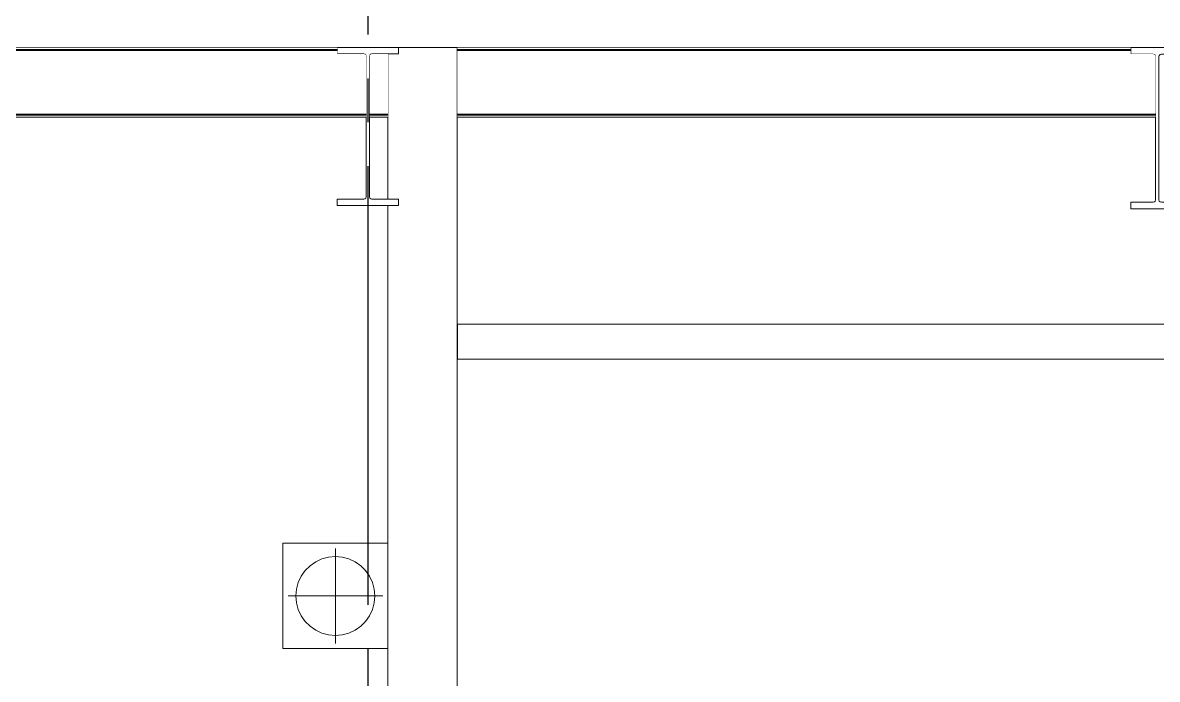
# Model space of a CAD drawing. Extents: x -3080 to 28500, y -1326 to 31609.
# Drawn here: x 25063 to 25710, y 26813 to 27188 of the extents above; entities that cross this region are included whole.
import ezdxf
from ezdxf.xclip import XClip

# ---------------------------------------------------------------- set-up
doc = ezdxf.new("R2010")
doc.units = 0
doc.header["$LTSCALE"] = 100
doc.header["$XCLIPFRAME"] = 2
doc.linetypes.add('188K-SM-07-F10-MECH-CR PIPE-Y2257103$0$X-S-FAB_SL ALL$0$COL-CEN-LIN', pattern=[3.25, 2.5, -0.25, 0.25, -0.25])
doc.linetypes.add('188K-SM-07-F10-MECH-CR PIPE-Y2257103$0$X-S-FAB_SL ALL$0$Wipeout_Contour', pattern=[1, 0, -1])
for name, color, linetype in [('0-xref', 8, 'Continuous'), ('188K-SM-07-F10-MECH-CR PIPE-Y2257103$0$X-S-FAB_SL ALL$0$A-CLNG', 7, 'Continuous'), ('188K-SM-07-F10-MECH-CR PIPE-Y2257103$0$X-S-FAB_SL ALL$0$A-WALL-EX', 7, 'Continuous'), ('188K-SM-07-F10-MECH-CR PIPE-Y2257103$0$X-S-FAB_SL ALL$0$A-WALL-IN', 7, 'Continuous'), ('188K-SM-07-F10-MECH-CR PIPE-Y2257103$0$X-S-FAB_SL ALL$0$ASP_1', 1, 'Continuous'), ('188K-SM-07-F10-MECH-CR PIPE-Y2257103$0$X-S-FAB_SL ALL$0$CCL', 15, '188K-SM-07-F10-MECH-CR PIPE-Y2257103$0$X-S-FAB_SL ALL$0$COL-CEN-LIN'), ('188K-SM-07-F10-MECH-CR PIPE-Y2257103$0$X-S-FAB_SL ALL$0$Door', 7, 'Continuous'), ('188K-SM-07-F10-MECH-CR PIPE-Y2257103$0$X-S-FAB_SL ALL$0$Hattch', 7, 'Continuous'), ('188K-SM-07-F10-MECH-CR PIPE-Y2257103$0$X-S-FAB_SL ALL$0$S-BEAM', 7, 'Continuous'), ('188K-SM-07-F10-MECH-CR PIPE-Y2257103$0$X-S-FAB_SL ALL$0$S-SLAB', 7, 'Continuous')]:
    doc.layers.add(name, color=color, linetype=linetype)

# ---------------------------------------------------------------- blocks, each defined once
blk = doc.blocks.new('188K-SM-07-F10-MECH-CR PIPE-Y2257103$0$X-S-FAB_SL ALL$0$剖面元素_9_3', base_point=(23061.26, -8263.06))
at = {"color": 254, "linetype": '188K-SM-07-F10-MECH-CR PIPE-Y2257103$0$X-S-FAB_SL ALL$0$Wipeout_Contour', "lineweight": 0, "ltscale": 2426785.650399153}
blk.add_wipeout([(48372.21, -7460.16), (48372.21, -8018.06), (48376.26, -8018.06), (48376.26, -7908.06), (48676.26, -7908.06), (48676.26, -7798.06), (48776.26, -7798.06), (48776.26, -7908.06), (48871.49, -7908.06), (49061.42, -8018.06), (49256.26, -8018.06), (49256.26, -7598.06), (48372.26, -7598.06), (48372.26, -7578.06), (49256.26, -7578.06), (49256.26, -7420.56), (49238.76, -7420.56), (49238.76, -7424.16), (49223.61, -7424.16), (49222.91, -7424.35), (49222.4, -7424.86), (49222.21, -7425.56), (49222.21, -7505.56), (49222.4, -7506.26), (49222.91, -7506.78), (49223.61, -7506.96), (49238.76, -7506.96), (49238.76, -7510.56), (49203.76, -7510.56), (49203.76, -7506.96), (49218.91, -7506.96), (49219.61, -7506.78), (49220.13, -7506.26), (49220.31, -7505.56), (49220.31, -7460.16), (48772.21, -7460.16), (48772.21, -7507.26), (48772.4, -7507.96), (48772.91, -7508.48), (48773.61, -7508.66), (48786.41, -7508.66), (48786.41, -7512.36), (48756.11, -7512.36), (48756.11, -7508.66), (48768.91, -7508.66), (48769.61, -7508.48), (48770.13, -7507.96), (48770.31, -7507.26), (48770.31, -7460.16)], dxfattribs=at).dxf.layer = '188K-SM-07-F10-MECH-CR PIPE-Y2257103$0$X-S-FAB_SL ALL$0$Hattch'
blk = doc.blocks.new('188K-SM-07-F10-MECH-CR PIPE-Y2257103$0$X-S-FAB_SL ALL$0$剖面元素_10_3', base_point=(23061.26, -8263.06))
at = {"color": 254, "linetype": '188K-SM-07-F10-MECH-CR PIPE-Y2257103$0$X-S-FAB_SL ALL$0$Wipeout_Contour', "lineweight": 0, "ltscale": 342322.754537}
blk.add_wipeout([(48322.21, -7460.16), (48322.21, -7505.56), (48322.4, -7506.26), (48322.91, -7506.78), (48323.61, -7506.96), (48332.71, -7506.96), (48332.71, -7460.16)], dxfattribs=at).dxf.layer = '188K-SM-07-F10-MECH-CR PIPE-Y2257103$0$X-S-FAB_SL ALL$0$Hattch'
at = {"color": 254, "linetype": '188K-SM-07-F10-MECH-CR PIPE-Y2257103$0$X-S-FAB_SL ALL$0$Wipeout_Contour', "lineweight": 0, "ltscale": 733042.331853}
blk.add_wipeout([(47985.26, -8018.06), (48332.71, -8018.06), (48332.71, -7763.06), (48272.76, -7763.06), (48272.76, -7703.06), (48332.71, -7703.06), (48332.71, -7510.56), (48303.76, -7510.56), (48303.76, -7506.96), (48318.91, -7506.96), (48319.61, -7506.78), (48320.13, -7506.26), (48320.31, -7505.56), (48320.31, -7460.16), (47985.26, -7460.16)], dxfattribs=at).dxf.layer = '188K-SM-07-F10-MECH-CR PIPE-Y2257103$0$X-S-FAB_SL ALL$0$Hattch'
at = {"layer": '188K-SM-07-F10-MECH-CR PIPE-Y2257103$0$X-S-FAB_SL ALL$0$A-WALL-IN', "color": 8, "lineweight": 0}
blk.add_line((47985.26, -7460.16), (47985.26, -8018.06), dxfattribs=at)
blk = doc.blocks.new('188K-SM-07-F10-MECH-CR PIPE-Y2257103$0$X-S-FAB_SL ALL$0$剖面元素_33_3', base_point=(23061.26, -8263.06))
at = {"layer": '188K-SM-07-F10-MECH-CR PIPE-Y2257103$0$X-S-FAB_SL ALL$0$S-SLAB', "color": 1, "lineweight": 0}
for p, q in [((48303.76, -7420.56), (47886.41, -7420.56)), ((48756.11, -7420.56), (48372.21, -7420.56)), ((48786.41, -7420.56), (48756.11, -7420.56))]:
    blk.add_line(p, q, dxfattribs=at)
at = {"layer": '188K-SM-07-F10-MECH-CR PIPE-Y2257103$0$X-S-FAB_SL ALL$0$S-SLAB', "color": 1, "lineweight": 0, "flags": 128}
blk.add_lwpolyline([(48372.21, -7420.56), (48338.76, -7420.56), (48303.76, -7420.56)], dxfattribs=at)
blk = doc.blocks.new('188K-SM-07-F10-MECH-CR PIPE-Y2257103$0$X-S-FAB_SL ALL$0$剖面元素_614_3', base_point=(23061.26, -8263.06))
at = {"layer": '188K-SM-07-F10-MECH-CR PIPE-Y2257103$0$X-S-FAB_SL ALL$0$A-CLNG', "color": 6, "lineweight": 0}
for p, q in [((48372.26, -7578.06), (48372.26, -7598.06)), ((49266.26, -7578.06), (48372.26, -7578.06)), ((49266.26, -7598.06), (48372.26, -7598.06))]:
    blk.add_line(p, q, dxfattribs=at)
blk = doc.blocks.new('188K-SM-07-F10-MECH-CR PIPE-Y2257103$0$X-S-FAB_SL ALL$0$剖面元素_620_3', base_point=(23061.26, -8263.06))
at = {"layer": '188K-SM-07-F10-MECH-CR PIPE-Y2257103$0$X-S-FAB_SL ALL$0$S-BEAM', "color": 2, "lineweight": 0}
for p, q in [((48303.76, -7420.56), (48303.76, -7424.16)), ((48319.61, -7424.35), (48320.13, -7424.86)), ((48322.91, -7424.35), (48322.4, -7424.86)), ((48338.76, -7424.16), (48332.71, -7424.16)), ((48338.76, -7420.56), (48338.76, -7424.16)), ((48303.76, -7506.96), (48303.76, -7510.56)), ((48320.13, -7506.26), (48319.61, -7506.78)), ((48322.4, -7506.26), (48322.91, -7506.78)), ((48338.76, -7506.96), (48332.71, -7506.96)), ((48338.76, -7506.96), (48338.76, -7510.56)), ((48332.71, -7510.56), (48303.76, -7510.56)), ((48338.76, -7510.56), (48332.71, -7510.56))]:
    blk.add_line(p, q, dxfattribs=at)
at = {"layer": '188K-SM-07-F10-MECH-CR PIPE-Y2257103$0$X-S-FAB_SL ALL$0$S-BEAM', "color": 2, "lineweight": 0, "flags": 128}
for points in [[(48319.61, -7424.35), (48318.91, -7424.16), (48303.76, -7424.16)], [(48320.13, -7424.86), (48320.31, -7425.56), (48320.31, -7505.56), (48320.13, -7506.26)], [(48322.4, -7424.86), (48322.21, -7425.56), (48322.21, -7505.56), (48322.4, -7506.26)], [(48332.71, -7424.16), (48323.61, -7424.16), (48322.91, -7424.35)], [(48319.61, -7506.78), (48318.91, -7506.96), (48303.76, -7506.96)], [(48322.91, -7506.78), (48323.61, -7506.96), (48332.71, -7506.96)]]:
    blk.add_lwpolyline(points, dxfattribs=at)
blk = doc.blocks.new('188K-SM-07-F10-MECH-CR PIPE-Y2257103$0$X-S-FAB_SL ALL$0$剖面元素_625_3', base_point=(23061.26, -8263.06))
at = {"layer": '188K-SM-07-F10-MECH-CR PIPE-Y2257103$0$X-S-FAB_SL ALL$0$S-BEAM', "color": 2, "lineweight": 0}
for p, q in [((48756.11, -7420.56), (48756.11, -7424.26)), ((48769.61, -7424.45), (48770.13, -7424.96)), ((48772.91, -7424.45), (48772.4, -7424.96)), ((48786.41, -7420.56), (48786.41, -7424.26)), ((48756.11, -7508.66), (48756.11, -7512.36)), ((48770.13, -7507.96), (48769.61, -7508.48)), ((48772.4, -7507.96), (48772.91, -7508.48)), ((48786.41, -7508.66), (48786.41, -7512.36)), ((48786.41, -7512.36), (48756.11, -7512.36))]:
    blk.add_line(p, q, dxfattribs=at)
at = {"layer": '188K-SM-07-F10-MECH-CR PIPE-Y2257103$0$X-S-FAB_SL ALL$0$S-BEAM', "color": 2, "lineweight": 0, "flags": 128}
for points in [[(48769.61, -7424.45), (48768.91, -7424.26), (48756.11, -7424.26)], [(48786.41, -7424.26), (48773.61, -7424.26), (48772.91, -7424.45)], [(48770.13, -7424.96), (48770.31, -7425.66), (48770.31, -7507.26), (48770.13, -7507.96)], [(48772.4, -7424.96), (48772.21, -7425.66), (48772.21, -7507.26), (48772.4, -7507.96)], [(48769.61, -7508.48), (48768.91, -7508.66), (48756.11, -7508.66)], [(48772.91, -7508.48), (48773.61, -7508.66), (48786.41, -7508.66)]]:
    blk.add_lwpolyline(points, dxfattribs=at)
blk = doc.blocks.new('188K-SM-07-F10-MECH-CR PIPE-Y2257103$0$X-S-FAB_SL ALL$0$剖面元素_631_3', base_point=(23061.26, -8263.06))
at = {"layer": '188K-SM-07-F10-MECH-CR PIPE-Y2257103$0$X-S-FAB_SL ALL$0$A-WALL-EX', "color": 6, "lineweight": 0}
for p, q in [((48332.71, -7424.16), (48332.71, -7506.96)), ((48372.21, -7420.56), (48372.21, -8018.06)), ((48332.71, -7510.56), (48332.71, -8018.06))]:
    blk.add_line(p, q, dxfattribs=at)
blk = doc.blocks.new('188K-SM-07-F10-MECH-CR PIPE-Y2257103$0$X-S-FAB_SL ALL$0$剖面元素_1944_3', base_point=(23061.26, -8263.06))
at = {"color": 254, "linetype": '188K-SM-07-F10-MECH-CR PIPE-Y2257103$0$X-S-FAB_SL ALL$0$Wipeout_Contour', "lineweight": 0, "ltscale": 194657.09467}
blk.add_wipeout([(47886.41, -7420.56), (47886.41, -7421.66), (48303.76, -7421.66), (48303.76, -7420.56)], dxfattribs=at).dxf.layer = '188K-SM-07-F10-MECH-CR PIPE-Y2257103$0$X-S-FAB_SL ALL$0$Hattch'
at = {"color": 254, "linetype": '188K-SM-07-F10-MECH-CR PIPE-Y2257103$0$X-S-FAB_SL ALL$0$Wipeout_Contour', "lineweight": 0, "ltscale": 196511.634598}
blk.add_wipeout([(48372.21, -7420.56), (48372.21, -7421.66), (48756.11, -7421.66), (48756.11, -7420.56)], dxfattribs=at).dxf.layer = '188K-SM-07-F10-MECH-CR PIPE-Y2257103$0$X-S-FAB_SL ALL$0$Hattch'
at = {"color": 254, "linetype": '188K-SM-07-F10-MECH-CR PIPE-Y2257103$0$X-S-FAB_SL ALL$0$Wipeout_Contour', "lineweight": 0, "ltscale": 681328.001744}
blk.add_wipeout([(47872.21, -7458.46), (48320.31, -7458.46), (48320.31, -7425.56), (48320.13, -7424.86), (48319.61, -7424.35), (48318.91, -7424.16), (48303.76, -7424.16), (48303.76, -7422.26), (47886.41, -7422.26), (47886.41, -7424.26), (47873.61, -7424.26), (47872.91, -7424.45), (47872.4, -7424.96), (47872.21, -7425.66)], dxfattribs=at).dxf.layer = '188K-SM-07-F10-MECH-CR PIPE-Y2257103$0$X-S-FAB_SL ALL$0$Hattch'
at = {"color": 254, "linetype": '188K-SM-07-F10-MECH-CR PIPE-Y2257103$0$X-S-FAB_SL ALL$0$Wipeout_Contour', "lineweight": 0, "ltscale": 443179.514793}
blk.add_wipeout([(48372.21, -7422.26), (48372.21, -7458.46), (48770.31, -7458.46), (48770.31, -7425.66), (48770.13, -7424.96), (48769.61, -7424.45), (48768.91, -7424.26), (48756.11, -7424.26), (48756.11, -7422.26)], dxfattribs=at).dxf.layer = '188K-SM-07-F10-MECH-CR PIPE-Y2257103$0$X-S-FAB_SL ALL$0$Hattch'
at = {"color": 254, "linetype": '188K-SM-07-F10-MECH-CR PIPE-Y2257103$0$X-S-FAB_SL ALL$0$Wipeout_Contour', "lineweight": 0, "ltscale": 194657.666789}
blk.add_wipeout([(47886.41, -7422.26), (48303.76, -7422.26), (48303.76, -7421.84), (47886.41, -7421.84)], dxfattribs=at).dxf.layer = '188K-SM-07-F10-MECH-CR PIPE-Y2257103$0$X-S-FAB_SL ALL$0$Hattch'
at = {"color": 254, "linetype": '188K-SM-07-F10-MECH-CR PIPE-Y2257103$0$X-S-FAB_SL ALL$0$Wipeout_Contour', "lineweight": 0, "ltscale": 342259.286386}
blk.add_wipeout([(48322.21, -7425.56), (48322.21, -7458.46), (48332.71, -7458.46), (48332.71, -7424.16), (48323.61, -7424.16), (48322.91, -7424.35), (48322.4, -7424.86)], dxfattribs=at).dxf.layer = '188K-SM-07-F10-MECH-CR PIPE-Y2257103$0$X-S-FAB_SL ALL$0$Hattch'
at = {"color": 254, "linetype": '188K-SM-07-F10-MECH-CR PIPE-Y2257103$0$X-S-FAB_SL ALL$0$Wipeout_Contour', "lineweight": 0, "ltscale": 196512.201316}
blk.add_wipeout([(48372.21, -7421.84), (48372.21, -7422.26), (48756.11, -7422.26), (48756.11, -7421.84)], dxfattribs=at).dxf.layer = '188K-SM-07-F10-MECH-CR PIPE-Y2257103$0$X-S-FAB_SL ALL$0$Hattch'
at = {"color": 254, "linetype": '188K-SM-07-F10-MECH-CR PIPE-Y2257103$0$X-S-FAB_SL ALL$0$Wipeout_Contour', "lineweight": 0, "ltscale": 196562.460724}
blk.add_wipeout([(48372.21, -7458.46), (48372.21, -7458.89), (48770.31, -7458.89), (48770.31, -7458.46)], dxfattribs=at).dxf.layer = '188K-SM-07-F10-MECH-CR PIPE-Y2257103$0$X-S-FAB_SL ALL$0$Hattch'
at = {"color": 254, "linetype": '188K-SM-07-F10-MECH-CR PIPE-Y2257103$0$X-S-FAB_SL ALL$0$Wipeout_Contour', "lineweight": 0, "ltscale": 194657.483766}
blk.add_wipeout([(47886.41, -7421.84), (48303.76, -7421.84), (48303.76, -7421.66), (47886.41, -7421.66)], dxfattribs=at).dxf.layer = '188K-SM-07-F10-MECH-CR PIPE-Y2257103$0$X-S-FAB_SL ALL$0$Hattch'
at = {"color": 254, "linetype": '188K-SM-07-F10-MECH-CR PIPE-Y2257103$0$X-S-FAB_SL ALL$0$Wipeout_Contour', "lineweight": 0, "ltscale": 196512.02002}
blk.add_wipeout([(48756.11, -7421.66), (48372.21, -7421.66), (48372.21, -7421.84), (48756.11, -7421.84)], dxfattribs=at).dxf.layer = '188K-SM-07-F10-MECH-CR PIPE-Y2257103$0$X-S-FAB_SL ALL$0$Hattch'
at = {"color": 254, "linetype": '188K-SM-07-F10-MECH-CR PIPE-Y2257103$0$X-S-FAB_SL ALL$0$Wipeout_Contour', "lineweight": 0, "ltscale": 194684.715028}
blk.add_wipeout([(47872.21, -7458.89), (48320.31, -7458.89), (48320.31, -7458.46), (47872.21, -7458.46)], dxfattribs=at).dxf.layer = '188K-SM-07-F10-MECH-CR PIPE-Y2257103$0$X-S-FAB_SL ALL$0$Hattch'
at = {"color": 254, "linetype": '188K-SM-07-F10-MECH-CR PIPE-Y2257103$0$X-S-FAB_SL ALL$0$Wipeout_Contour', "lineweight": 0, "ltscale": 196563.030181}
blk.add_wipeout([(48372.21, -7459.06), (48372.21, -7460.16), (48770.31, -7460.16), (48770.31, -7459.06)], dxfattribs=at).dxf.layer = '188K-SM-07-F10-MECH-CR PIPE-Y2257103$0$X-S-FAB_SL ALL$0$Hattch'
at = {"layer": '188K-SM-07-F10-MECH-CR PIPE-Y2257103$0$X-S-FAB_SL ALL$0$S-BEAM', "color": 8, "lineweight": 0}
for p, q in [((48303.76, -7421.66), (47886.41, -7421.66)), ((48303.76, -7422.26), (47886.41, -7422.26)), ((48756.11, -7421.66), (48372.21, -7421.66)), ((48756.11, -7422.26), (48372.21, -7422.26))]:
    blk.add_line(p, q, dxfattribs=at)
at = {"color": 254, "linetype": '188K-SM-07-F10-MECH-CR PIPE-Y2257103$0$X-S-FAB_SL ALL$0$Wipeout_Contour', "lineweight": 0, "ltscale": 195598.577113}
blk.add_wipeout([(48322.21, -7458.89), (48332.71, -7458.89), (48332.71, -7458.46), (48322.21, -7458.46)], dxfattribs=at).dxf.layer = '188K-SM-07-F10-MECH-CR PIPE-Y2257103$0$X-S-FAB_SL ALL$0$Hattch'
at = {"color": 254, "linetype": '188K-SM-07-F10-MECH-CR PIPE-Y2257103$0$X-S-FAB_SL ALL$0$Wipeout_Contour', "lineweight": 0, "ltscale": 196562.642856}
blk.add_wipeout([(48372.21, -7458.89), (48372.21, -7459.06), (48770.31, -7459.06), (48770.31, -7458.89)], dxfattribs=at).dxf.layer = '188K-SM-07-F10-MECH-CR PIPE-Y2257103$0$X-S-FAB_SL ALL$0$Hattch'
at = {"layer": '188K-SM-07-F10-MECH-CR PIPE-Y2257103$0$X-S-FAB_SL ALL$0$S-BEAM', "color": 8, "lineweight": 0}
for p, q in [((48770.31, -7458.46), (48372.21, -7458.46)), ((48770.31, -7459.06), (48372.21, -7459.06)), ((48770.31, -7460.16), (48372.21, -7460.16))]:
    blk.add_line(p, q, dxfattribs=at)
at = {"color": 254, "linetype": '188K-SM-07-F10-MECH-CR PIPE-Y2257103$0$X-S-FAB_SL ALL$0$Wipeout_Contour', "lineweight": 0, "ltscale": 194685.28998}
blk.add_wipeout([(47872.21, -7459.06), (47872.21, -7460.16), (48320.31, -7460.16), (48320.31, -7459.06)], dxfattribs=at).dxf.layer = '188K-SM-07-F10-MECH-CR PIPE-Y2257103$0$X-S-FAB_SL ALL$0$Hattch'
at = {"color": 254, "linetype": '188K-SM-07-F10-MECH-CR PIPE-Y2257103$0$X-S-FAB_SL ALL$0$Wipeout_Contour', "lineweight": 0, "ltscale": 195599.149364}
blk.add_wipeout([(48322.21, -7460.16), (48332.71, -7460.16), (48332.71, -7459.06), (48322.21, -7459.06)], dxfattribs=at).dxf.layer = '188K-SM-07-F10-MECH-CR PIPE-Y2257103$0$X-S-FAB_SL ALL$0$Hattch'
at = {"color": 254, "linetype": '188K-SM-07-F10-MECH-CR PIPE-Y2257103$0$X-S-FAB_SL ALL$0$Wipeout_Contour', "lineweight": 0, "ltscale": 194684.898918}
blk.add_wipeout([(47872.21, -7459.06), (48320.31, -7459.06), (48320.31, -7458.89), (47872.21, -7458.89)], dxfattribs=at).dxf.layer = '188K-SM-07-F10-MECH-CR PIPE-Y2257103$0$X-S-FAB_SL ALL$0$Hattch'
at = {"color": 254, "linetype": '188K-SM-07-F10-MECH-CR PIPE-Y2257103$0$X-S-FAB_SL ALL$0$Wipeout_Contour', "lineweight": 0, "ltscale": 195598.760145}
blk.add_wipeout([(48322.21, -7459.06), (48332.71, -7459.06), (48332.71, -7458.89), (48322.21, -7458.89)], dxfattribs=at).dxf.layer = '188K-SM-07-F10-MECH-CR PIPE-Y2257103$0$X-S-FAB_SL ALL$0$Hattch'
at = {"layer": '188K-SM-07-F10-MECH-CR PIPE-Y2257103$0$X-S-FAB_SL ALL$0$S-BEAM', "color": 8, "lineweight": 0}
for p, q in [((48320.31, -7458.46), (47872.21, -7458.46)), ((48320.31, -7459.06), (47872.21, -7459.06)), ((48320.31, -7460.16), (47872.21, -7460.16)), ((48332.71, -7458.46), (48322.21, -7458.46)), ((48332.71, -7459.06), (48322.21, -7459.06)), ((48332.71, -7460.16), (48322.21, -7460.16))]:
    blk.add_line(p, q, dxfattribs=at)
blk = doc.blocks.new('188K-SM-07-F10-MECH-CR PIPE-Y2257103$0$X-S-FAB_SL ALL$0$剖面元素_2122_3', base_point=(23061.26, -8263.06))
at = {"layer": '188K-SM-07-F10-MECH-CR PIPE-Y2257103$0$X-S-FAB_SL ALL$0$Door', "color": 8, "lineweight": 0}
for p, q in [((48272.76, -7763.06), (48272.76, -7703.06)), ((48272.76, -7703.06), (48332.71, -7703.06)), ((48332.71, -7763.06), (48272.76, -7763.06))]:
    blk.add_line(p, q, dxfattribs=at)
at = {"color": 254, "linetype": '188K-SM-07-F10-MECH-CR PIPE-Y2257103$0$X-S-FAB_SL ALL$0$Wipeout_Contour', "lineweight": 0, "ltscale": 1761043.141725705}
blk.add_wipeout([(48280.26, -7733.06), (48280.61, -7736.97), (48281.62, -7740.76), (48283.28, -7744.31), (48285.53, -7747.53), (48288.3, -7750.3), (48291.51, -7752.55), (48295.07, -7754.21), (48298.86, -7755.22), (48302.76, -7755.56), (48306.67, -7755.22), (48310.46, -7754.21), (48314.01, -7752.55), (48317.23, -7750.3), (48320, -7747.53), (48322.25, -7744.31), (48323.91, -7740.76), (48324.92, -7736.97), (48325.26, -7733.06), (48324.92, -7729.16), (48323.91, -7725.37), (48322.25, -7721.81), (48320, -7718.6), (48317.23, -7715.83), (48314.01, -7713.58), (48310.46, -7711.92), (48306.67, -7710.91), (48302.76, -7710.56), (48298.86, -7710.91), (48295.07, -7711.92), (48291.51, -7713.58), (48288.3, -7715.83), (48285.53, -7718.6), (48283.28, -7721.81), (48281.62, -7725.37), (48280.61, -7729.16)], dxfattribs=at).dxf.layer = '188K-SM-07-F10-MECH-CR PIPE-Y2257103$0$X-S-FAB_SL ALL$0$Hattch'
at = {"layer": '188K-SM-07-F10-MECH-CR PIPE-Y2257103$0$X-S-FAB_SL ALL$0$Door', "color": 8, "lineweight": 0}
for p, q in [((48302.76, -7706.06), (48302.76, -7760.06)), ((48288.3, -7715.83), (48285.53, -7718.6)), ((48291.51, -7713.58), (48288.3, -7715.83)), ((48295.07, -7711.92), (48291.51, -7713.58)), ((48298.86, -7710.91), (48295.07, -7711.92)), ((48302.76, -7710.56), (48298.86, -7710.91)), ((48306.67, -7710.91), (48302.76, -7710.56)), ((48310.46, -7711.92), (48306.67, -7710.91)), ((48314.01, -7713.58), (48310.46, -7711.92)), ((48317.23, -7715.83), (48314.01, -7713.58)), ((48320, -7718.6), (48317.23, -7715.83)), ((48283.28, -7721.81), (48281.62, -7725.37)), ((48285.53, -7718.6), (48283.28, -7721.81)), ((48322.25, -7721.81), (48320, -7718.6)), ((48323.91, -7725.37), (48322.25, -7721.81)), ((48281.62, -7725.37), (48280.61, -7729.16)), ((48324.92, -7729.16), (48323.91, -7725.37)), ((48275.76, -7733.06), (48329.76, -7733.06)), ((48280.61, -7729.16), (48280.26, -7733.06)), ((48280.26, -7733.06), (48280.61, -7736.97)), ((48325.26, -7733.06), (48324.92, -7729.16)), ((48324.92, -7736.97), (48325.26, -7733.06)), ((48280.61, -7736.97), (48281.62, -7740.76)), ((48281.62, -7740.76), (48283.28, -7744.31)), ((48322.25, -7744.31), (48323.91, -7740.76)), ((48323.91, -7740.76), (48324.92, -7736.97)), ((48283.28, -7744.31), (48285.53, -7747.53)), ((48285.53, -7747.53), (48288.3, -7750.3)), ((48317.23, -7750.3), (48320, -7747.53)), ((48320, -7747.53), (48322.25, -7744.31)), ((48288.3, -7750.3), (48291.51, -7752.55)), ((48291.51, -7752.55), (48295.07, -7754.21)), ((48295.07, -7754.21), (48298.86, -7755.22)), ((48306.67, -7755.22), (48310.46, -7754.21)), ((48310.46, -7754.21), (48314.01, -7752.55)), ((48314.01, -7752.55), (48317.23, -7750.3)), ((48298.86, -7755.22), (48302.76, -7755.56)), ((48302.76, -7755.56), (48306.67, -7755.22))]:
    blk.add_line(p, q, dxfattribs=at)
blk = doc.blocks.new('188K-SM-07-F10-MECH-CR PIPE-Y2257103$0$X-S-FAB_SL ALL$0$A$C2e9ab586')
at = {"layer": '188K-SM-07-F10-MECH-CR PIPE-Y2257103$0$X-S-FAB_SL ALL$0$A-WALL-EX', "lineweight": 0}
blk.add_blockref('188K-SM-07-F10-MECH-CR PIPE-Y2257103$0$X-S-FAB_SL ALL$0$剖面元素_9_3', (-28106.39, 285), dxfattribs=at)
at = {"layer": '188K-SM-07-F10-MECH-CR PIPE-Y2257103$0$X-S-FAB_SL ALL$0$A-WALL-IN', "lineweight": 0}
blk.add_blockref('188K-SM-07-F10-MECH-CR PIPE-Y2257103$0$X-S-FAB_SL ALL$0$剖面元素_10_3', (-28106.39, 285), dxfattribs=at)
at = {"layer": '188K-SM-07-F10-MECH-CR PIPE-Y2257103$0$X-S-FAB_SL ALL$0$A-CLNG', "lineweight": 0}
blk.add_blockref('188K-SM-07-F10-MECH-CR PIPE-Y2257103$0$X-S-FAB_SL ALL$0$剖面元素_614_3', (-28106.39, 285), dxfattribs=at)
at = {"layer": '188K-SM-07-F10-MECH-CR PIPE-Y2257103$0$X-S-FAB_SL ALL$0$S-SLAB', "lineweight": 0}
blk.add_blockref('188K-SM-07-F10-MECH-CR PIPE-Y2257103$0$X-S-FAB_SL ALL$0$剖面元素_33_3', (-28106.39, 285), dxfattribs=at)
at = {"layer": '188K-SM-07-F10-MECH-CR PIPE-Y2257103$0$X-S-FAB_SL ALL$0$A-WALL-EX', "lineweight": 0}
blk.add_blockref('188K-SM-07-F10-MECH-CR PIPE-Y2257103$0$X-S-FAB_SL ALL$0$剖面元素_631_3', (-28106.39, 285), dxfattribs=at)
at = {"layer": '188K-SM-07-F10-MECH-CR PIPE-Y2257103$0$X-S-FAB_SL ALL$0$S-BEAM', "lineweight": 0}
for name in ['188K-SM-07-F10-MECH-CR PIPE-Y2257103$0$X-S-FAB_SL ALL$0$剖面元素_620_3', '188K-SM-07-F10-MECH-CR PIPE-Y2257103$0$X-S-FAB_SL ALL$0$剖面元素_625_3']:
    blk.add_blockref(name, (-28106.39, 285), dxfattribs=at)
at = {"layer": '188K-SM-07-F10-MECH-CR PIPE-Y2257103$0$X-S-FAB_SL ALL$0$Door', "lineweight": 0}
blk.add_blockref('188K-SM-07-F10-MECH-CR PIPE-Y2257103$0$X-S-FAB_SL ALL$0$剖面元素_2122_3', (-28106.39, 285), dxfattribs=at)
at = {"layer": '188K-SM-07-F10-MECH-CR PIPE-Y2257103$0$X-S-FAB_SL ALL$0$S-BEAM', "lineweight": 0}
blk.add_blockref('188K-SM-07-F10-MECH-CR PIPE-Y2257103$0$X-S-FAB_SL ALL$0$剖面元素_1944_3', (-28106.39, 285), dxfattribs=at)
blk = doc.blocks.new('188K-SM-07-F10-MECH-CR PIPE-Y2257103$0$X-S-FAB_SL ALL$0$A$Ceb448ab1')
at = {"layer": '188K-SM-07-F10-MECH-CR PIPE-Y2257103$0$X-S-FAB_SL ALL$0$CCL'}
blk.add_line((25260, 3600), (25260, 0), dxfattribs=at)
blk = doc.blocks.new('188K-SM-07-F10-MECH-CR PIPE-Y2257103$0$X-S-FAB_SL ALL')
at = {"layer": '188K-SM-07-F10-MECH-CR PIPE-Y2257103$0$X-S-FAB_SL ALL$0$ASP_1'}
blk.add_blockref('188K-SM-07-F10-MECH-CR PIPE-Y2257103$0$X-S-FAB_SL ALL$0$A$C2e9ab586', (23632.864, -73288.977), dxfattribs=at)
at = {"layer": '188K-SM-07-F10-MECH-CR PIPE-Y2257103$0$X-S-FAB_SL ALL$0$CCL'}
blk.add_blockref('188K-SM-07-F10-MECH-CR PIPE-Y2257103$0$X-S-FAB_SL ALL$0$A$Ceb448ab1', (-4473.521, -73553.977), dxfattribs=at)
blk = doc.blocks.new('188K-SM-07-F10-MECH-CR PIPE-Y2257103')
ref = blk.add_blockref('188K-SM-07-F10-MECH-CR PIPE-Y2257103$0$X-S-FAB_SL ALL', (4473.521, 99334.763))
XClip(ref).set_block_clipping_path([(-7553.4648570136, -75341.9369645483), (24026.2025623869, -67725.7696244382)])

msp = doc.modelspace()

# ---------------------------------------------------------------- block references
at = {"layer": '0-xref'}
msp.add_blockref('188K-SM-07-F10-MECH-CR PIPE-Y2257103', (0, 0), dxfattribs=at)

doc.saveas('drawing.dxf')
